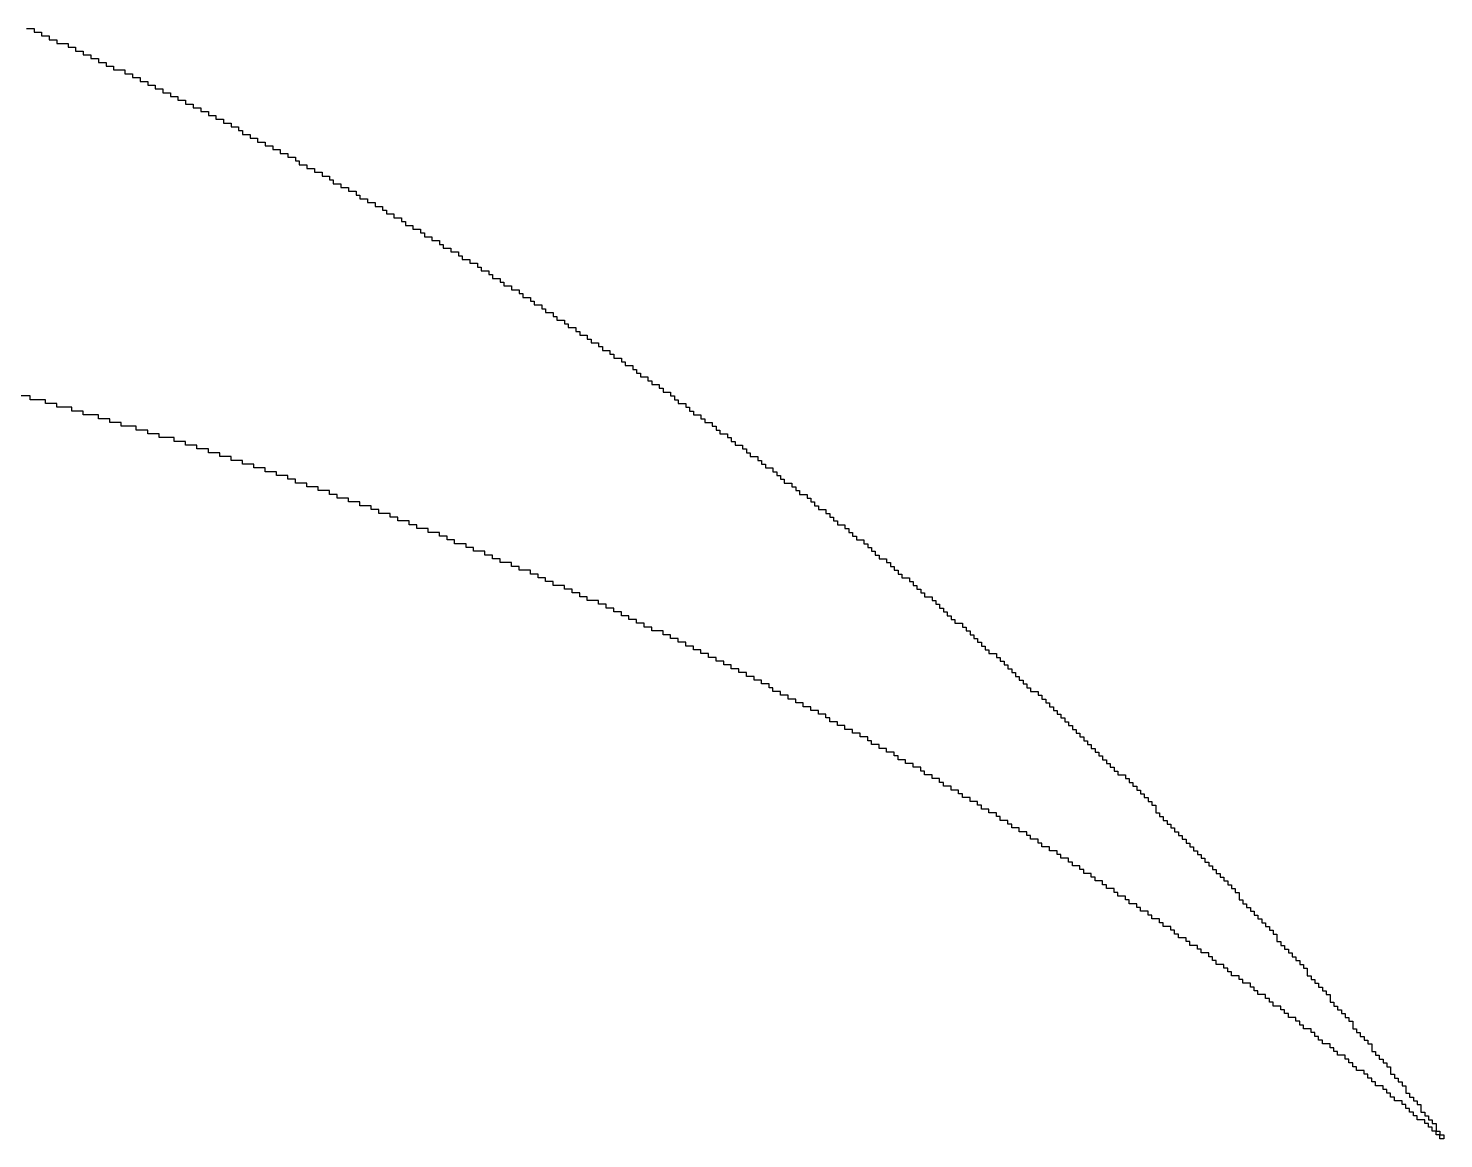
# Model space of a CAD drawing. Header units: inches. Extents: x -3.1 to 90.9, y -0.8 to 60.1.
# Drawn here: x 29.43 to 31.229, y 9.039 to 10.451 of the extents above; entities that cross this region are included whole.
import ezdxf

# ---------------------------------------------------------------- set-up
doc = ezdxf.new("R2010")
doc.units = ezdxf.units.IN
doc.layers.add('Top Overlay', color=2, linetype='Continuous')

msp = doc.modelspace()

# ---------------------------------------------------------------- linework, layer by layer
at = {"layer": 'Top Overlay'}
for p, q in [((29.4272, 10.4506), (29.4369, 10.4506)), ((29.4369, 10.4506), (29.4369, 10.4458)), ((29.4369, 10.4458), (29.4465, 10.4458)), ((29.4465, 10.4458), (29.4465, 10.441)), ((29.4465, 10.441), (29.4561, 10.441)), ((29.4561, 10.441), (29.4561, 10.4362)), ((29.4561, 10.4362), (29.4658, 10.4362)), ((29.4658, 10.4362), (29.4658, 10.4314)), ((29.4658, 10.4314), (29.4802, 10.4314)), ((29.4802, 10.4314), (29.4802, 10.4266)), ((29.4802, 10.4266), (29.4898, 10.4266)), ((29.4898, 10.4266), (29.4898, 10.4217)), ((29.4898, 10.4217), (29.4995, 10.4217)), ((29.4995, 10.4217), (29.4995, 10.4169)), ((29.4995, 10.4169), (29.5091, 10.4169)), ((29.5091, 10.4169), (29.5091, 10.4121)), ((29.5091, 10.4121), (29.5188, 10.4121)), ((29.5188, 10.4121), (29.5188, 10.4073)), ((29.5188, 10.4073), (29.5284, 10.4073)), ((29.5284, 10.4073), (29.5284, 10.4025)), ((29.5284, 10.4025), (29.538, 10.4025)), ((29.538, 10.4025), (29.538, 10.3977)), ((29.538, 10.3977), (29.5525, 10.3977)), ((29.5525, 10.3977), (29.5525, 10.3928)), ((29.5525, 10.3928), (29.5621, 10.3928)), ((29.5621, 10.3928), (29.5621, 10.388)), ((29.5621, 10.388), (29.5717, 10.388)), ((29.5717, 10.388), (29.5717, 10.3832)), ((29.5717, 10.3832), (29.5814, 10.3832)), ((29.5814, 10.3832), (29.5814, 10.3784)), ((29.5814, 10.3784), (29.591, 10.3784)), ((29.591, 10.3784), (29.591, 10.3736)), ((29.591, 10.3736), (29.6007, 10.3736)), ((29.6007, 10.3736), (29.6007, 10.3687)), ((29.6007, 10.3687), (29.6103, 10.3687)), ((29.6103, 10.3687), (29.6103, 10.3639)), ((29.6103, 10.3639), (29.6199, 10.3639)), ((29.6199, 10.3639), (29.6199, 10.3591)), ((29.6199, 10.3591), (29.6296, 10.3591)), ((29.6296, 10.3591), (29.6296, 10.3543)), ((29.6296, 10.3543), (29.6392, 10.3543)), ((29.6392, 10.3543), (29.6392, 10.3495)), ((29.6392, 10.3495), (29.6488, 10.3495)), ((29.6488, 10.3495), (29.6488, 10.3447)), ((29.6488, 10.3447), (29.6585, 10.3447)), ((29.6585, 10.3447), (29.6585, 10.3398)), ((29.6585, 10.3398), (29.6681, 10.3398)), ((29.6681, 10.3398), (29.6681, 10.335)), ((29.6681, 10.335), (29.6777, 10.335)), ((29.6777, 10.335), (29.6777, 10.3302)), ((29.6777, 10.3302), (29.6874, 10.3302)), ((29.6874, 10.3302), (29.6874, 10.3254)), ((29.6874, 10.3254), (29.697, 10.3254)), ((29.697, 10.3254), (29.697, 10.3206)), ((29.697, 10.3206), (29.7018, 10.3206)), ((29.7018, 10.3206), (29.7018, 10.3158)), ((29.7018, 10.3158), (29.7115, 10.3158)), ((29.7115, 10.3158), (29.7115, 10.3109)), ((29.7115, 10.3109), (29.7211, 10.3109)), ((29.7211, 10.3109), (29.7211, 10.3061)), ((29.7211, 10.3061), (29.7307, 10.3061)), ((29.7307, 10.3061), (29.7307, 10.3013)), ((29.7307, 10.3013), (29.7404, 10.3013)), ((29.7404, 10.3013), (29.7404, 10.2965)), ((29.7404, 10.2965), (29.75, 10.2965)), ((29.75, 10.2965), (29.75, 10.2917)), ((29.75, 10.2917), (29.7596, 10.2917)), ((29.7596, 10.2917), (29.7596, 10.2869)), ((29.7596, 10.2869), (29.7693, 10.2869)), ((29.7693, 10.2869), (29.7693, 10.282)), ((29.7693, 10.282), (29.7741, 10.282)), ((29.7741, 10.282), (29.7741, 10.2772)), ((29.7741, 10.2772), (29.7837, 10.2772)), ((29.7837, 10.2772), (29.7837, 10.2724)), ((29.7837, 10.2724), (29.7934, 10.2724)), ((29.7934, 10.2724), (29.7934, 10.2676)), ((29.7934, 10.2676), (29.803, 10.2676)), ((29.803, 10.2676), (29.803, 10.2628)), ((29.803, 10.2628), (29.8126, 10.2628)), ((29.8126, 10.2628), (29.8126, 10.2579)), ((29.8126, 10.2579), (29.8174, 10.2579)), ((29.8174, 10.2579), (29.8174, 10.2531)), ((29.8174, 10.2531), (29.8271, 10.2531)), ((29.8271, 10.2531), (29.8271, 10.2483)), ((29.8271, 10.2483), (29.8367, 10.2483)), ((29.8367, 10.2483), (29.8367, 10.2435)), ((29.8367, 10.2435), (29.8463, 10.2435)), ((29.8463, 10.2435), (29.8463, 10.2387)), ((29.8463, 10.2387), (29.8512, 10.2387)), ((29.8512, 10.2387), (29.8512, 10.2339)), ((29.8512, 10.2339), (29.8608, 10.2339)), ((29.8608, 10.2339), (29.8608, 10.229)), ((29.8608, 10.229), (29.8704, 10.229)), ((29.8704, 10.229), (29.8704, 10.2242)), ((29.8704, 10.2242), (29.8801, 10.2242)), ((29.8801, 10.2242), (29.8801, 10.2194)), ((29.8801, 10.2194), (29.8849, 10.2194)), ((29.8849, 10.2194), (29.8849, 10.2146)), ((29.8849, 10.2146), (29.8945, 10.2146)), ((29.8945, 10.2146), (29.8945, 10.2098)), ((29.8945, 10.2098), (29.9042, 10.2098)), ((29.9042, 10.2098), (29.9042, 10.205)), ((29.9042, 10.205), (29.909, 10.205)), ((29.909, 10.205), (29.909, 10.2001)), ((29.909, 10.2001), (29.9186, 10.2001)), ((29.9186, 10.2001), (29.9186, 10.1953)), ((29.9186, 10.1953), (29.9282, 10.1953)), ((29.9282, 10.1953), (29.9282, 10.1905)), ((29.9282, 10.1905), (29.9331, 10.1905)), ((29.9331, 10.1905), (29.9331, 10.1857)), ((29.9331, 10.1857), (29.9427, 10.1857)), ((29.9427, 10.1857), (29.9427, 10.1809)), ((29.9427, 10.1809), (29.9523, 10.1809)), ((29.9523, 10.1809), (29.9523, 10.176)), ((29.9523, 10.176), (29.9572, 10.176)), ((29.9572, 10.176), (29.9572, 10.1712)), ((29.9572, 10.1712), (29.9668, 10.1712)), ((29.9668, 10.1712), (29.9668, 10.1664)), ((29.9668, 10.1664), (29.9764, 10.1664)), ((29.9764, 10.1664), (29.9764, 10.1616)), ((29.9764, 10.1616), (29.9812, 10.1616)), ((29.9812, 10.1616), (29.9812, 10.1568)), ((29.9812, 10.1568), (29.9909, 10.1568)), ((29.9909, 10.1568), (29.9909, 10.152)), ((29.9909, 10.152), (30.0005, 10.152)), ((30.0005, 10.152), (30.0005, 10.1471)), ((30.0005, 10.1471), (30.0053, 10.1471)), ((30.0053, 10.1471), (30.0053, 10.1423)), ((30.0053, 10.1423), (30.015, 10.1423)), ((30.015, 10.1423), (30.015, 10.1375)), ((30.015, 10.1375), (30.0198, 10.1375)), ((30.0198, 10.1375), (30.0198, 10.1327)), ((30.0198, 10.1327), (30.0294, 10.1327)), ((30.0294, 10.1327), (30.0294, 10.1279)), ((30.0294, 10.1279), (30.0342, 10.1279)), ((30.0342, 10.1279), (30.0342, 10.1231)), ((30.0342, 10.1231), (30.0439, 10.1231)), ((30.0439, 10.1231), (30.0439, 10.1182)), ((30.0439, 10.1182), (30.0535, 10.1182)), ((30.0535, 10.1182), (30.0535, 10.1134)), ((30.0535, 10.1134), (30.0583, 10.1134)), ((30.0583, 10.1134), (30.0583, 10.1086)), ((30.0583, 10.1086), (30.068, 10.1086)), ((30.068, 10.1086), (30.068, 10.1038)), ((30.068, 10.1038), (30.0728, 10.1038)), ((30.0728, 10.1038), (30.0728, 10.099)), ((30.0728, 10.099), (30.0824, 10.099)), ((30.0824, 10.099), (30.0824, 10.0941)), ((30.0824, 10.0941), (30.0872, 10.0941)), ((30.0872, 10.0941), (30.0872, 10.0893)), ((30.0872, 10.0893), (30.0969, 10.0893)), ((30.0969, 10.0893), (30.0969, 10.0845)), ((30.0969, 10.0845), (30.1017, 10.0845)), ((30.1017, 10.0845), (30.1017, 10.0797)), ((30.1017, 10.0797), (30.1113, 10.0797)), ((30.1113, 10.0797), (30.1113, 10.0749)), ((30.1113, 10.0749), (30.1161, 10.0749)), ((30.1161, 10.0749), (30.1161, 10.0701)), ((30.1161, 10.0701), (30.1258, 10.0701)), ((30.1258, 10.0701), (30.1258, 10.0652)), ((30.1258, 10.0652), (30.1306, 10.0652)), ((30.1306, 10.0652), (30.1306, 10.0604)), ((30.1306, 10.0604), (30.1402, 10.0604)), ((30.1402, 10.0604), (30.1402, 10.0556)), ((30.1402, 10.0556), (30.145, 10.0556)), ((30.145, 10.0556), (30.145, 10.0508)), ((30.145, 10.0508), (30.1547, 10.0508)), ((30.1547, 10.0508), (30.1547, 10.046)), ((30.1547, 10.046), (30.1595, 10.046)), ((30.1595, 10.046), (30.1595, 10.0412)), ((30.1595, 10.0412), (30.1691, 10.0412)), ((30.1691, 10.0412), (30.1691, 10.0363)), ((30.1691, 10.0363), (30.1739, 10.0363)), ((30.1739, 10.0363), (30.1739, 10.0315)), ((30.1739, 10.0315), (30.1836, 10.0315)), ((30.1836, 10.0315), (30.1836, 10.0267)), ((30.1836, 10.0267), (30.1884, 10.0267)), ((30.1884, 10.0267), (30.1884, 10.0219)), ((30.1884, 10.0219), (30.198, 10.0219)), ((30.198, 10.0219), (30.198, 10.0171)), ((30.198, 10.0171), (30.2028, 10.0171)), ((30.2028, 10.0171), (30.2028, 10.0123)), ((30.2028, 10.0123), (30.2077, 10.0123)), ((30.2077, 10.0123), (30.2077, 10.0074)), ((30.2077, 10.0074), (30.2173, 10.0074)), ((30.2173, 10.0074), (30.2173, 10.0026)), ((30.2173, 10.0026), (30.2221, 10.0026)), ((30.2221, 10.0026), (30.2221, 9.9978)), ((30.2221, 9.9978), (30.2318, 9.9978)), ((30.2318, 9.9978), (30.2318, 9.993)), ((30.2318, 9.993), (30.2366, 9.993)), ((30.2366, 9.993), (30.2366, 9.9882)), ((30.2366, 9.9882), (30.2462, 9.9882)), ((30.2462, 9.9882), (30.2462, 9.9833)), ((29.432, 9.9833), (29.4128, 9.9833)), ((29.432, 9.9785), (29.432, 9.9833)), ((29.4513, 9.9785), (29.432, 9.9785)), ((29.4513, 9.9737), (29.4513, 9.9785)), ((29.4658, 9.9737), (29.4513, 9.9737)), ((29.4658, 9.9689), (29.4658, 9.9737)), ((29.485, 9.9689), (29.4658, 9.9689)), ((29.485, 9.9641), (29.485, 9.9689)), ((30.2462, 9.9833), (30.251, 9.9833)), ((30.251, 9.9833), (30.251, 9.9785)), ((30.251, 9.9785), (30.2558, 9.9785)), ((30.2558, 9.9785), (30.2558, 9.9737)), ((30.2558, 9.9737), (30.2655, 9.9737)), ((30.2655, 9.9737), (30.2655, 9.9689)), ((30.2655, 9.9689), (30.2703, 9.9689)), ((30.2703, 9.9689), (30.2703, 9.9641)), ((29.4995, 9.9641), (29.485, 9.9641)), ((29.4995, 9.9593), (29.4995, 9.9641)), ((29.5188, 9.9593), (29.4995, 9.9593)), ((29.5188, 9.9544), (29.5188, 9.9593)), ((29.5332, 9.9544), (29.5188, 9.9544)), ((29.5332, 9.9496), (29.5332, 9.9544)), ((30.2703, 9.9641), (30.2751, 9.9641)), ((30.2751, 9.9641), (30.2751, 9.9593)), ((30.2751, 9.9593), (30.2847, 9.9593)), ((30.2847, 9.9593), (30.2847, 9.9544)), ((30.2847, 9.9544), (30.2896, 9.9544)), ((30.2896, 9.9544), (30.2896, 9.9496)), ((29.5477, 9.9496), (29.5332, 9.9496)), ((29.5477, 9.9448), (29.5477, 9.9496)), ((29.5669, 9.9448), (29.5477, 9.9448)), ((29.5669, 9.94), (29.5669, 9.9448)), ((29.5814, 9.94), (29.5669, 9.94)), ((29.5814, 9.9352), (29.5814, 9.94)), ((29.5958, 9.9352), (29.5814, 9.9352)), ((29.5958, 9.9304), (29.5958, 9.9352)), ((30.2896, 9.9496), (30.2992, 9.9496)), ((30.2992, 9.9496), (30.2992, 9.9448)), ((30.2992, 9.9448), (30.304, 9.9448)), ((30.304, 9.9448), (30.304, 9.94)), ((30.304, 9.94), (30.3088, 9.94)), ((30.3088, 9.94), (30.3088, 9.9352)), ((30.3088, 9.9352), (30.3185, 9.9352)), ((30.3185, 9.9352), (30.3185, 9.9304)), ((29.6151, 9.9304), (29.5958, 9.9304)), ((29.6151, 9.9255), (29.6151, 9.9304)), ((29.6296, 9.9255), (29.6151, 9.9255)), ((29.6296, 9.9207), (29.6296, 9.9255)), ((29.644, 9.9207), (29.6296, 9.9207)), ((29.644, 9.9159), (29.644, 9.9207)), ((29.6585, 9.9159), (29.644, 9.9159)), ((29.6585, 9.9111), (29.6585, 9.9159)), ((30.3185, 9.9304), (30.3233, 9.9304)), ((30.3233, 9.9304), (30.3233, 9.9255)), ((30.3233, 9.9255), (30.3281, 9.9255)), ((30.3281, 9.9255), (30.3281, 9.9207)), ((30.3281, 9.9207), (30.3377, 9.9207)), ((30.3377, 9.9207), (30.3377, 9.9159)), ((30.3377, 9.9159), (30.3426, 9.9159)), ((30.3426, 9.9159), (30.3426, 9.9111)), ((29.6729, 9.9111), (29.6585, 9.9111)), ((29.6729, 9.9063), (29.6729, 9.9111)), ((29.6874, 9.9063), (29.6729, 9.9063)), ((29.6874, 9.9014), (29.6874, 9.9063)), ((29.7018, 9.9014), (29.6874, 9.9014)), ((29.7018, 9.8966), (29.7018, 9.9014)), ((29.7163, 9.8966), (29.7018, 9.8966)), ((29.7163, 9.8918), (29.7163, 9.8966)), ((30.3426, 9.9111), (30.3474, 9.9111)), ((30.3474, 9.9111), (30.3474, 9.9063)), ((30.3474, 9.9063), (30.357, 9.9063)), ((30.357, 9.9063), (30.357, 9.9014)), ((30.357, 9.9014), (30.3618, 9.9014)), ((30.3618, 9.9014), (30.3618, 9.8966)), ((30.3618, 9.8966), (30.3666, 9.8966)), ((30.3666, 9.8966), (30.3666, 9.8918)), ((29.7307, 9.8918), (29.7163, 9.8918)), ((29.7307, 9.887), (29.7307, 9.8918)), ((29.7452, 9.887), (29.7307, 9.887)), ((29.7452, 9.8822), (29.7452, 9.887)), ((29.7596, 9.8822), (29.7452, 9.8822)), ((29.7596, 9.8774), (29.7596, 9.8822)), ((30.3666, 9.8918), (30.3763, 9.8918)), ((30.3763, 9.8918), (30.3763, 9.887)), ((30.3763, 9.887), (30.3811, 9.887)), ((30.3811, 9.887), (30.3811, 9.8822)), ((30.3811, 9.8822), (30.3859, 9.8822)), ((30.3859, 9.8822), (30.3859, 9.8774)), ((29.7693, 9.8774), (29.7596, 9.8774)), ((29.7693, 9.8725), (29.7693, 9.8774)), ((29.7837, 9.8725), (29.7693, 9.8725)), ((29.7837, 9.8677), (29.7837, 9.8725)), ((29.7982, 9.8677), (29.7837, 9.8677)), ((29.7982, 9.8629), (29.7982, 9.8677)), ((29.8126, 9.8629), (29.7982, 9.8629)), ((29.8126, 9.8581), (29.8126, 9.8629)), ((30.3859, 9.8774), (30.3907, 9.8774)), ((30.3907, 9.8774), (30.3907, 9.8725)), ((30.3907, 9.8725), (30.4004, 9.8725)), ((30.4004, 9.8725), (30.4004, 9.8677)), ((30.4004, 9.8677), (30.4052, 9.8677)), ((30.4052, 9.8677), (30.4052, 9.8629)), ((30.4052, 9.8629), (30.41, 9.8629)), ((30.41, 9.8629), (30.41, 9.8581)), ((29.8223, 9.8581), (29.8126, 9.8581)), ((29.8223, 9.8533), (29.8223, 9.8581)), ((29.8367, 9.8533), (29.8223, 9.8533)), ((29.8367, 9.8485), (29.8367, 9.8533)), ((29.8512, 9.8485), (29.8367, 9.8485)), ((29.8512, 9.8436), (29.8512, 9.8485)), ((29.8656, 9.8436), (29.8512, 9.8436)), ((29.8656, 9.8388), (29.8656, 9.8436)), ((30.41, 9.8581), (30.4196, 9.8581)), ((30.4196, 9.8581), (30.4196, 9.8533)), ((30.4196, 9.8533), (30.4245, 9.8533)), ((30.4245, 9.8533), (30.4245, 9.8485)), ((30.4245, 9.8485), (30.4293, 9.8485)), ((30.4293, 9.8485), (30.4293, 9.8436)), ((30.4293, 9.8436), (30.4341, 9.8436)), ((30.4341, 9.8436), (30.4341, 9.8388)), ((29.8753, 9.8388), (29.8656, 9.8388)), ((29.8753, 9.834), (29.8753, 9.8388)), ((29.8897, 9.834), (29.8753, 9.834)), ((29.8897, 9.8292), (29.8897, 9.834)), ((29.8993, 9.8292), (29.8897, 9.8292)), ((29.8993, 9.8244), (29.8993, 9.8292)), ((30.4341, 9.8388), (30.4437, 9.8388)), ((30.4437, 9.8388), (30.4437, 9.834)), ((30.4437, 9.834), (30.4485, 9.834)), ((30.4485, 9.834), (30.4485, 9.8292)), ((30.4485, 9.8292), (30.4534, 9.8292)), ((30.4534, 9.8292), (30.4534, 9.8244)), ((29.9138, 9.8244), (29.8993, 9.8244)), ((29.9138, 9.8195), (29.9138, 9.8244)), ((29.9234, 9.8195), (29.9138, 9.8195)), ((29.9234, 9.8147), (29.9234, 9.8195)), ((29.9379, 9.8147), (29.9234, 9.8147)), ((29.9379, 9.8099), (29.9379, 9.8147)), ((29.9523, 9.8099), (29.9379, 9.8099)), ((29.9523, 9.8051), (29.9523, 9.8099)), ((30.4534, 9.8244), (30.4582, 9.8244)), ((30.4582, 9.8244), (30.4582, 9.8195)), ((30.4582, 9.8195), (30.4678, 9.8195)), ((30.4678, 9.8195), (30.4678, 9.8147)), ((30.4678, 9.8147), (30.4726, 9.8147)), ((30.4726, 9.8147), (30.4726, 9.8099)), ((30.4726, 9.8099), (30.4774, 9.8099)), ((30.4774, 9.8099), (30.4774, 9.8051)), ((29.962, 9.8051), (29.9523, 9.8051)), ((29.962, 9.8003), (29.962, 9.8051)), ((29.9716, 9.8003), (29.962, 9.8003)), ((29.9716, 9.7955), (29.9716, 9.8003)), ((29.9861, 9.7955), (29.9716, 9.7955)), ((29.9861, 9.7906), (29.9861, 9.7955)), ((29.9957, 9.7906), (29.9861, 9.7906)), ((29.9957, 9.7858), (29.9957, 9.7906)), ((30.4774, 9.8051), (30.4823, 9.8051)), ((30.4823, 9.8051), (30.4823, 9.8003)), ((30.4823, 9.8003), (30.4919, 9.8003)), ((30.4919, 9.8003), (30.4919, 9.7955)), ((30.4919, 9.7955), (30.4967, 9.7955)), ((30.4967, 9.7955), (30.4967, 9.7906)), ((30.4967, 9.7906), (30.5015, 9.7906)), ((30.5015, 9.7906), (30.5015, 9.7858)), ((30.0101, 9.7858), (29.9957, 9.7858)), ((30.0101, 9.781), (30.0101, 9.7858)), ((30.0198, 9.781), (30.0101, 9.781)), ((30.0198, 9.7762), (30.0198, 9.781)), ((30.0294, 9.7762), (30.0198, 9.7762)), ((30.0294, 9.7714), (30.0294, 9.7762)), ((30.0439, 9.7714), (30.0294, 9.7714)), ((30.0439, 9.7666), (30.0439, 9.7714)), ((30.5015, 9.7858), (30.5064, 9.7858)), ((30.5064, 9.7858), (30.5064, 9.781)), ((30.5064, 9.781), (30.5112, 9.781)), ((30.5112, 9.781), (30.5112, 9.7762)), ((30.5112, 9.7762), (30.5208, 9.7762)), ((30.5208, 9.7762), (30.5208, 9.7714)), ((30.5208, 9.7714), (30.5256, 9.7714)), ((30.5256, 9.7714), (30.5256, 9.7666)), ((30.0535, 9.7666), (30.0439, 9.7666)), ((30.0535, 9.7617), (30.0535, 9.7666)), ((30.068, 9.7617), (30.0535, 9.7617)), ((30.068, 9.7569), (30.068, 9.7617)), ((30.0776, 9.7569), (30.068, 9.7569)), ((30.0776, 9.7521), (30.0776, 9.7569)), ((30.5256, 9.7666), (30.5304, 9.7666)), ((30.5304, 9.7666), (30.5304, 9.7617)), ((30.5304, 9.7617), (30.5353, 9.7617)), ((30.5353, 9.7617), (30.5353, 9.7569)), ((30.5353, 9.7569), (30.5401, 9.7569)), ((30.5401, 9.7569), (30.5401, 9.7521)), ((30.0872, 9.7521), (30.0776, 9.7521)), ((30.0872, 9.7473), (30.0872, 9.7521)), ((30.0969, 9.7473), (30.0872, 9.7473)), ((30.0969, 9.7425), (30.0969, 9.7473)), ((30.1113, 9.7425), (30.0969, 9.7425)), ((30.1113, 9.7376), (30.1113, 9.7425)), ((30.1209, 9.7376), (30.1113, 9.7376)), ((30.1209, 9.7328), (30.1209, 9.7376)), ((30.5401, 9.7521), (30.5497, 9.7521)), ((30.5497, 9.7521), (30.5497, 9.7473)), ((30.5497, 9.7473), (30.5545, 9.7473)), ((30.5545, 9.7473), (30.5545, 9.7425)), ((30.5545, 9.7425), (30.5593, 9.7425)), ((30.5593, 9.7425), (30.5593, 9.7376)), ((30.5593, 9.7376), (30.5642, 9.7376)), ((30.5642, 9.7376), (30.5642, 9.7328)), ((30.1306, 9.7328), (30.1209, 9.7328)), ((30.1306, 9.728), (30.1306, 9.7328)), ((30.1402, 9.728), (30.1306, 9.728)), ((30.1402, 9.7232), (30.1402, 9.728)), ((30.1547, 9.7232), (30.1402, 9.7232)), ((30.1547, 9.7184), (30.1547, 9.7232)), ((30.1643, 9.7184), (30.1547, 9.7184)), ((30.1643, 9.7136), (30.1643, 9.7184)), ((30.5642, 9.7328), (30.569, 9.7328)), ((30.569, 9.7328), (30.569, 9.728)), ((30.569, 9.728), (30.5786, 9.728)), ((30.5786, 9.728), (30.5786, 9.7232)), ((30.5786, 9.7232), (30.5834, 9.7232)), ((30.5834, 9.7232), (30.5834, 9.7184)), ((30.5834, 9.7184), (30.5882, 9.7184)), ((30.5882, 9.7184), (30.5882, 9.7136)), ((30.1739, 9.7136), (30.1643, 9.7136)), ((30.1739, 9.7087), (30.1739, 9.7136)), ((30.1836, 9.7087), (30.1739, 9.7087)), ((30.1836, 9.7039), (30.1836, 9.7087)), ((30.1932, 9.7039), (30.1836, 9.7039)), ((30.1932, 9.6991), (30.1932, 9.7039)), ((30.2028, 9.6991), (30.1932, 9.6991)), ((30.2028, 9.6943), (30.2028, 9.6991)), ((30.5882, 9.7136), (30.5931, 9.7136)), ((30.5931, 9.7136), (30.5931, 9.7087)), ((30.5931, 9.7087), (30.5979, 9.7087)), ((30.5979, 9.7087), (30.5979, 9.7039)), ((30.5979, 9.7039), (30.6027, 9.7039)), ((30.6027, 9.7039), (30.6027, 9.6991)), ((30.6027, 9.6991), (30.6075, 9.6991)), ((30.6075, 9.6991), (30.6075, 9.6943)), ((30.2125, 9.6943), (30.2028, 9.6943)), ((30.2125, 9.6895), (30.2125, 9.6943)), ((30.2221, 9.6895), (30.2125, 9.6895)), ((30.2221, 9.6847), (30.2221, 9.6895)), ((30.2366, 9.6847), (30.2221, 9.6847)), ((30.2366, 9.6798), (30.2366, 9.6847)), ((30.6075, 9.6943), (30.6172, 9.6943)), ((30.6172, 9.6943), (30.6172, 9.6895)), ((30.6172, 9.6895), (30.622, 9.6895)), ((30.622, 9.6895), (30.622, 9.6847)), ((30.622, 9.6847), (30.6268, 9.6847)), ((30.6268, 9.6847), (30.6268, 9.6798)), ((30.2462, 9.6798), (30.2366, 9.6798)), ((30.2462, 9.675), (30.2462, 9.6798)), ((30.2558, 9.675), (30.2462, 9.675)), ((30.2558, 9.6702), (30.2558, 9.675)), ((30.2655, 9.6702), (30.2558, 9.6702)), ((30.2655, 9.6654), (30.2655, 9.6702)), ((30.2751, 9.6654), (30.2655, 9.6654)), ((30.2751, 9.6606), (30.2751, 9.6654)), ((30.6268, 9.6798), (30.6316, 9.6798)), ((30.6316, 9.6798), (30.6316, 9.675)), ((30.6316, 9.675), (30.6364, 9.675)), ((30.6364, 9.675), (30.6364, 9.6702)), ((30.6364, 9.6702), (30.6412, 9.6702)), ((30.6412, 9.6702), (30.6412, 9.6654)), ((30.6412, 9.6654), (30.6461, 9.6654)), ((30.6461, 9.6654), (30.6461, 9.6606)), ((30.2847, 9.6606), (30.2751, 9.6606)), ((30.2847, 9.6558), (30.2847, 9.6606)), ((30.2944, 9.6558), (30.2847, 9.6558)), ((30.2944, 9.6509), (30.2944, 9.6558)), ((30.304, 9.6509), (30.2944, 9.6509)), ((30.304, 9.6461), (30.304, 9.6509)), ((30.3137, 9.6461), (30.304, 9.6461)), ((30.3137, 9.6413), (30.3137, 9.6461)), ((30.6461, 9.6606), (30.6509, 9.6606)), ((30.6509, 9.6606), (30.6509, 9.6558)), ((30.6509, 9.6558), (30.6605, 9.6558)), ((30.6605, 9.6558), (30.6605, 9.6509)), ((30.6605, 9.6509), (30.6653, 9.6509)), ((30.6653, 9.6509), (30.6653, 9.6461)), ((30.6653, 9.6461), (30.6701, 9.6461)), ((30.6701, 9.6461), (30.6701, 9.6413)), ((30.3233, 9.6413), (30.3137, 9.6413)), ((30.3233, 9.6365), (30.3233, 9.6413)), ((30.3329, 9.6365), (30.3233, 9.6365)), ((30.3329, 9.6317), (30.3329, 9.6365)), ((30.3426, 9.6317), (30.3329, 9.6317)), ((30.3426, 9.6268), (30.3426, 9.6317)), ((30.3522, 9.6268), (30.3426, 9.6268)), ((30.3522, 9.622), (30.3522, 9.6268)), ((30.6701, 9.6413), (30.675, 9.6413)), ((30.675, 9.6413), (30.675, 9.6365)), ((30.675, 9.6365), (30.6798, 9.6365)), ((30.6798, 9.6365), (30.6798, 9.6317)), ((30.6798, 9.6317), (30.6846, 9.6317)), ((30.6846, 9.6317), (30.6846, 9.6268)), ((30.6846, 9.6268), (30.6894, 9.6268)), ((30.6894, 9.6268), (30.6894, 9.622)), ((30.3618, 9.622), (30.3522, 9.622)), ((30.3618, 9.6172), (30.3618, 9.622)), ((30.3715, 9.6172), (30.3618, 9.6172)), ((30.3715, 9.6124), (30.3715, 9.6172)), ((30.3763, 9.6124), (30.3715, 9.6124)), ((30.3763, 9.6076), (30.3763, 9.6124)), ((30.6894, 9.622), (30.6942, 9.622)), ((30.6942, 9.622), (30.6942, 9.6172)), ((30.6942, 9.6172), (30.6991, 9.6172)), ((30.6991, 9.6172), (30.6991, 9.6124)), ((30.6991, 9.6124), (30.7039, 9.6124)), ((30.7039, 9.6124), (30.7039, 9.6076)), ((30.3859, 9.6076), (30.3763, 9.6076)), ((30.3859, 9.6028), (30.3859, 9.6076)), ((30.3955, 9.6028), (30.3859, 9.6028)), ((30.3955, 9.5979), (30.3955, 9.6028)), ((30.4052, 9.5979), (30.3955, 9.5979)), ((30.4052, 9.5931), (30.4052, 9.5979)), ((30.4148, 9.5931), (30.4052, 9.5931)), ((30.4148, 9.5883), (30.4148, 9.5931)), ((30.7039, 9.6076), (30.7135, 9.6076)), ((30.7135, 9.6076), (30.7135, 9.6028)), ((30.7135, 9.6028), (30.7183, 9.6028)), ((30.7183, 9.6028), (30.7183, 9.5979)), ((30.7183, 9.5979), (30.7231, 9.5979)), ((30.7231, 9.5979), (30.7231, 9.5931)), ((30.7231, 9.5931), (30.728, 9.5931)), ((30.728, 9.5931), (30.728, 9.5883)), ((30.4245, 9.5883), (30.4148, 9.5883)), ((30.4245, 9.5835), (30.4245, 9.5883)), ((30.4341, 9.5835), (30.4245, 9.5835)), ((30.4341, 9.5787), (30.4341, 9.5835)), ((30.4437, 9.5787), (30.4341, 9.5787)), ((30.4437, 9.5739), (30.4437, 9.5787)), ((30.4485, 9.5739), (30.4437, 9.5739)), ((30.4485, 9.569), (30.4485, 9.5739)), ((30.728, 9.5883), (30.7328, 9.5883)), ((30.7328, 9.5883), (30.7328, 9.5835)), ((30.7328, 9.5835), (30.7376, 9.5835)), ((30.7376, 9.5835), (30.7376, 9.5787)), ((30.7376, 9.5787), (30.7424, 9.5787)), ((30.7424, 9.5787), (30.7424, 9.5739)), ((30.7424, 9.5739), (30.7472, 9.5739)), ((30.7472, 9.5739), (30.7472, 9.569)), ((30.4582, 9.569), (30.4485, 9.569)), ((30.4582, 9.5642), (30.4582, 9.569)), ((30.4678, 9.5642), (30.4582, 9.5642)), ((30.4678, 9.5594), (30.4678, 9.5642)), ((30.4774, 9.5594), (30.4678, 9.5594)), ((30.4774, 9.5546), (30.4774, 9.5594)), ((30.7472, 9.569), (30.752, 9.569)), ((30.752, 9.569), (30.752, 9.5642)), ((30.752, 9.5642), (30.7569, 9.5642)), ((30.7569, 9.5642), (30.7569, 9.5594)), ((30.7569, 9.5594), (30.7617, 9.5594)), ((30.7617, 9.5594), (30.7617, 9.5546)), ((30.4871, 9.5546), (30.4774, 9.5546)), ((30.4871, 9.5498), (30.4871, 9.5546)), ((30.4967, 9.5498), (30.4871, 9.5498)), ((30.4967, 9.5449), (30.4967, 9.5498)), ((30.5015, 9.5449), (30.4967, 9.5449)), ((30.5015, 9.5401), (30.5015, 9.5449)), ((30.5112, 9.5401), (30.5015, 9.5401)), ((30.5112, 9.5353), (30.5112, 9.5401)), ((30.7617, 9.5546), (30.7665, 9.5546)), ((30.7665, 9.5546), (30.7665, 9.5498)), ((30.7665, 9.5498), (30.7713, 9.5498)), ((30.7713, 9.5498), (30.7713, 9.5449)), ((30.7713, 9.5449), (30.7761, 9.5449)), ((30.7761, 9.5449), (30.7761, 9.5401)), ((30.7761, 9.5401), (30.781, 9.5401)), ((30.781, 9.5401), (30.781, 9.5353)), ((30.5208, 9.5353), (30.5112, 9.5353)), ((30.5208, 9.5305), (30.5208, 9.5353)), ((30.5304, 9.5305), (30.5208, 9.5305)), ((30.5304, 9.5257), (30.5304, 9.5305)), ((30.5353, 9.5257), (30.5304, 9.5257)), ((30.5353, 9.5209), (30.5353, 9.5257)), ((30.5449, 9.5209), (30.5353, 9.5209)), ((30.5449, 9.516), (30.5449, 9.5209)), ((30.781, 9.5353), (30.7858, 9.5353)), ((30.7858, 9.5353), (30.7858, 9.5305)), ((30.7858, 9.5305), (30.7906, 9.5305)), ((30.7906, 9.5305), (30.7906, 9.5257)), ((30.7906, 9.5257), (30.7954, 9.5257)), ((30.7954, 9.5257), (30.7954, 9.5209)), ((30.7954, 9.5209), (30.8002, 9.5209)), ((30.8002, 9.5209), (30.8002, 9.516)), ((30.5545, 9.516), (30.5449, 9.516)), ((30.5545, 9.5112), (30.5545, 9.516)), ((30.5642, 9.5112), (30.5545, 9.5112)), ((30.5642, 9.5064), (30.5642, 9.5112)), ((30.569, 9.5064), (30.5642, 9.5064)), ((30.569, 9.5016), (30.569, 9.5064)), ((30.5786, 9.5016), (30.569, 9.5016)), ((30.5786, 9.4968), (30.5786, 9.5016)), ((30.8002, 9.516), (30.805, 9.516)), ((30.805, 9.516), (30.805, 9.5112)), ((30.805, 9.5112), (30.8099, 9.5112)), ((30.8099, 9.5112), (30.8099, 9.5064)), ((30.8099, 9.5064), (30.8147, 9.5064)), ((30.8147, 9.5064), (30.8147, 9.5016)), ((30.8147, 9.5016), (30.8243, 9.5016)), ((30.8243, 9.5016), (30.8243, 9.4968)), ((30.5882, 9.4968), (30.5786, 9.4968)), ((30.5882, 9.492), (30.5882, 9.4968)), ((30.5931, 9.492), (30.5882, 9.492)), ((30.5931, 9.4871), (30.5931, 9.492)), ((30.6027, 9.4871), (30.5931, 9.4871)), ((30.6027, 9.4823), (30.6027, 9.4871)), ((30.8243, 9.4968), (30.8291, 9.4968)), ((30.8291, 9.4968), (30.8291, 9.492)), ((30.8291, 9.492), (30.8339, 9.492)), ((30.8339, 9.492), (30.8339, 9.4871)), ((30.8339, 9.4871), (30.8388, 9.4871)), ((30.8388, 9.4871), (30.8388, 9.4823)), ((30.6123, 9.4823), (30.6027, 9.4823)), ((30.6123, 9.4775), (30.6123, 9.4823)), ((30.6172, 9.4775), (30.6123, 9.4775)), ((30.6172, 9.4727), (30.6172, 9.4775)), ((30.6268, 9.4727), (30.6172, 9.4727)), ((30.6268, 9.4679), (30.6268, 9.4727)), ((30.6364, 9.4679), (30.6268, 9.4679)), ((30.6364, 9.463), (30.6364, 9.4679)), ((30.8388, 9.4823), (30.8436, 9.4823)), ((30.8436, 9.4823), (30.8436, 9.4775)), ((30.8436, 9.4775), (30.8484, 9.4775)), ((30.8484, 9.4775), (30.8484, 9.4727)), ((30.8484, 9.4727), (30.8532, 9.4727)), ((30.8532, 9.4727), (30.8532, 9.4679)), ((30.8532, 9.4679), (30.858, 9.4679)), ((30.858, 9.4679), (30.858, 9.463)), ((30.6412, 9.463), (30.6364, 9.463)), ((30.6412, 9.4582), (30.6412, 9.463)), ((30.6509, 9.4582), (30.6412, 9.4582)), ((30.6509, 9.4534), (30.6509, 9.4582)), ((30.6605, 9.4534), (30.6509, 9.4534)), ((30.6605, 9.4486), (30.6605, 9.4534)), ((30.6653, 9.4486), (30.6605, 9.4486)), ((30.6653, 9.4438), (30.6653, 9.4486)), ((30.858, 9.463), (30.8629, 9.463)), ((30.8629, 9.463), (30.8629, 9.4534)), ((30.8629, 9.4534), (30.8677, 9.4534)), ((30.8677, 9.4534), (30.8677, 9.4486)), ((30.8677, 9.4486), (30.8725, 9.4486)), ((30.8725, 9.4486), (30.8725, 9.4438)), ((30.675, 9.4438), (30.6653, 9.4438)), ((30.675, 9.439), (30.675, 9.4438)), ((30.6798, 9.439), (30.675, 9.439)), ((30.6798, 9.4341), (30.6798, 9.439)), ((30.6894, 9.4341), (30.6798, 9.4341)), ((30.6894, 9.4293), (30.6894, 9.4341)), ((30.6991, 9.4293), (30.6894, 9.4293)), ((30.6991, 9.4245), (30.6991, 9.4293)), ((30.8725, 9.4438), (30.8773, 9.4438)), ((30.8773, 9.4438), (30.8773, 9.439)), ((30.8773, 9.439), (30.8821, 9.439)), ((30.8821, 9.439), (30.8821, 9.4341)), ((30.8821, 9.4341), (30.8869, 9.4341)), ((30.8869, 9.4341), (30.8869, 9.4293)), ((30.8869, 9.4293), (30.8918, 9.4293)), ((30.8918, 9.4293), (30.8918, 9.4245)), ((30.7039, 9.4245), (30.6991, 9.4245)), ((30.7039, 9.4197), (30.7039, 9.4245)), ((30.7135, 9.4197), (30.7039, 9.4197)), ((30.7135, 9.4149), (30.7135, 9.4197)), ((30.7183, 9.4149), (30.7135, 9.4149)), ((30.7183, 9.4101), (30.7183, 9.4149)), ((30.8918, 9.4245), (30.8966, 9.4245)), ((30.8966, 9.4245), (30.8966, 9.4197)), ((30.8966, 9.4197), (30.9014, 9.4197)), ((30.9014, 9.4197), (30.9014, 9.4149)), ((30.9014, 9.4149), (30.9062, 9.4149)), ((30.9062, 9.4149), (30.9062, 9.4101)), ((30.728, 9.4101), (30.7183, 9.4101)), ((30.728, 9.4052), (30.728, 9.4101)), ((30.7376, 9.4052), (30.728, 9.4052)), ((30.7376, 9.4004), (30.7376, 9.4052)), ((30.7424, 9.4004), (30.7376, 9.4004)), ((30.7424, 9.3956), (30.7424, 9.4004)), ((30.752, 9.3956), (30.7424, 9.3956)), ((30.752, 9.3908), (30.752, 9.3956)), ((30.9062, 9.4101), (30.911, 9.4101)), ((30.911, 9.4101), (30.911, 9.4052)), ((30.911, 9.4052), (30.9158, 9.4052)), ((30.9158, 9.4052), (30.9158, 9.4004)), ((30.9158, 9.4004), (30.9207, 9.4004)), ((30.9207, 9.4004), (30.9207, 9.3956)), ((30.9207, 9.3956), (30.9255, 9.3956)), ((30.9255, 9.3956), (30.9255, 9.3908)), ((30.7569, 9.3908), (30.752, 9.3908)), ((30.7569, 9.386), (30.7569, 9.3908)), ((30.7665, 9.386), (30.7569, 9.386)), ((30.7665, 9.3811), (30.7665, 9.386)), ((30.7713, 9.3811), (30.7665, 9.3811)), ((30.7713, 9.3763), (30.7713, 9.3811)), ((30.781, 9.3763), (30.7713, 9.3763)), ((30.781, 9.3715), (30.781, 9.3763)), ((30.9255, 9.3908), (30.9303, 9.3908)), ((30.9303, 9.3908), (30.9303, 9.386)), ((30.9303, 9.386), (30.9351, 9.386)), ((30.9351, 9.386), (30.9351, 9.3811)), ((30.9351, 9.3811), (30.9399, 9.3811)), ((30.9399, 9.3811), (30.9399, 9.3763)), ((30.9399, 9.3763), (30.9447, 9.3763)), ((30.9447, 9.3763), (30.9447, 9.3715)), ((30.7858, 9.3715), (30.781, 9.3715)), ((30.7858, 9.3667), (30.7858, 9.3715)), ((30.7954, 9.3667), (30.7858, 9.3667)), ((30.7954, 9.3619), (30.7954, 9.3667)), ((30.8002, 9.3619), (30.7954, 9.3619)), ((30.8002, 9.3571), (30.8002, 9.3619)), ((30.8099, 9.3571), (30.8002, 9.3571)), ((30.8099, 9.3522), (30.8099, 9.3571)), ((30.9447, 9.3715), (30.9496, 9.3715)), ((30.9496, 9.3715), (30.9496, 9.3667)), ((30.9496, 9.3667), (30.9544, 9.3667)), ((30.9544, 9.3667), (30.9544, 9.3619)), ((30.9544, 9.3619), (30.9592, 9.3619)), ((30.9592, 9.3619), (30.9592, 9.3571)), ((30.9592, 9.3571), (30.964, 9.3571)), ((30.964, 9.3571), (30.964, 9.3522)), ((30.8147, 9.3522), (30.8099, 9.3522)), ((30.8147, 9.3474), (30.8147, 9.3522)), ((30.8243, 9.3474), (30.8147, 9.3474)), ((30.8243, 9.3426), (30.8243, 9.3474)), ((30.8291, 9.3426), (30.8243, 9.3426)), ((30.8291, 9.3378), (30.8291, 9.3426)), ((30.964, 9.3522), (30.9688, 9.3522)), ((30.9688, 9.3522), (30.9688, 9.3426)), ((30.9688, 9.3426), (30.9737, 9.3426)), ((30.9737, 9.3426), (30.9737, 9.3378)), ((30.8388, 9.3378), (30.8291, 9.3378)), ((30.8388, 9.333), (30.8388, 9.3378)), ((30.8436, 9.333), (30.8388, 9.333)), ((30.8436, 9.3282), (30.8436, 9.333)), ((30.8532, 9.3282), (30.8436, 9.3282)), ((30.8532, 9.3233), (30.8532, 9.3282)), ((30.858, 9.3233), (30.8532, 9.3233)), ((30.858, 9.3185), (30.858, 9.3233)), ((30.9737, 9.3378), (30.9785, 9.3378)), ((30.9785, 9.3378), (30.9785, 9.333)), ((30.9785, 9.333), (30.9833, 9.333)), ((30.9833, 9.333), (30.9833, 9.3282)), ((30.9833, 9.3282), (30.9881, 9.3282)), ((30.9881, 9.3282), (30.9881, 9.3233)), ((30.9881, 9.3233), (30.9929, 9.3233)), ((30.9929, 9.3233), (30.9929, 9.3185)), ((30.8677, 9.3185), (30.858, 9.3185)), ((30.8677, 9.3137), (30.8677, 9.3185)), ((30.8725, 9.3137), (30.8677, 9.3137)), ((30.8725, 9.3089), (30.8725, 9.3137)), ((30.8821, 9.3089), (30.8725, 9.3089)), ((30.8821, 9.3041), (30.8821, 9.3089)), ((30.8869, 9.3041), (30.8821, 9.3041)), ((30.8869, 9.2992), (30.8869, 9.3041)), ((30.9929, 9.3185), (30.9977, 9.3185)), ((30.9977, 9.3185), (30.9977, 9.3137)), ((30.9977, 9.3137), (31.0026, 9.3137)), ((31.0026, 9.3137), (31.0026, 9.3089)), ((31.0026, 9.3089), (31.0074, 9.3089)), ((31.0074, 9.3089), (31.0074, 9.3041)), ((31.0074, 9.3041), (31.0122, 9.3041)), ((31.0122, 9.3041), (31.0122, 9.2992)), ((30.8918, 9.2992), (30.8869, 9.2992)), ((30.8918, 9.2944), (30.8918, 9.2992)), ((30.9014, 9.2944), (30.8918, 9.2944)), ((30.9014, 9.2896), (30.9014, 9.2944)), ((30.9062, 9.2896), (30.9014, 9.2896)), ((30.9062, 9.2848), (30.9062, 9.2896)), ((30.9158, 9.2848), (30.9062, 9.2848)), ((30.9158, 9.28), (30.9158, 9.2848)), ((31.0122, 9.2992), (31.017, 9.2992)), ((31.017, 9.2992), (31.017, 9.2896)), ((31.017, 9.2896), (31.0218, 9.2896)), ((31.0218, 9.2896), (31.0218, 9.2848)), ((31.0218, 9.2848), (31.0266, 9.2848)), ((31.0266, 9.2848), (31.0266, 9.28)), ((30.9207, 9.28), (30.9158, 9.28)), ((30.9207, 9.2752), (30.9207, 9.28)), ((30.9303, 9.2752), (30.9207, 9.2752)), ((30.9303, 9.2703), (30.9303, 9.2752)), ((30.9351, 9.2703), (30.9303, 9.2703)), ((30.9351, 9.2655), (30.9351, 9.2703)), ((31.0266, 9.28), (31.0315, 9.28)), ((31.0315, 9.28), (31.0315, 9.2752)), ((31.0315, 9.2752), (31.0363, 9.2752)), ((31.0363, 9.2752), (31.0363, 9.2703)), ((31.0363, 9.2703), (31.0411, 9.2703)), ((31.0411, 9.2703), (31.0411, 9.2655)), ((30.9399, 9.2655), (30.9351, 9.2655)), ((30.9399, 9.2607), (30.9399, 9.2655)), ((30.9496, 9.2607), (30.9399, 9.2607)), ((30.9496, 9.2559), (30.9496, 9.2607)), ((30.9544, 9.2559), (30.9496, 9.2559)), ((30.9544, 9.2511), (30.9544, 9.2559)), ((30.9592, 9.2511), (30.9544, 9.2511)), ((30.9592, 9.2463), (30.9592, 9.2511)), ((31.0411, 9.2655), (31.0459, 9.2655)), ((31.0459, 9.2655), (31.0459, 9.2607)), ((31.0459, 9.2607), (31.0507, 9.2607)), ((31.0507, 9.2607), (31.0507, 9.2559)), ((31.0507, 9.2559), (31.0556, 9.2559)), ((31.0556, 9.2559), (31.0556, 9.2463)), ((30.9688, 9.2463), (30.9592, 9.2463)), ((30.9688, 9.2414), (30.9688, 9.2463)), ((30.9737, 9.2414), (30.9688, 9.2414)), ((30.9737, 9.2366), (30.9737, 9.2414)), ((30.9833, 9.2366), (30.9737, 9.2366)), ((30.9833, 9.2318), (30.9833, 9.2366)), ((30.9881, 9.2318), (30.9833, 9.2318)), ((30.9881, 9.227), (30.9881, 9.2318)), ((31.0556, 9.2463), (31.0604, 9.2463)), ((31.0604, 9.2463), (31.0604, 9.2414)), ((31.0604, 9.2414), (31.0652, 9.2414)), ((31.0652, 9.2414), (31.0652, 9.2366)), ((31.0652, 9.2366), (31.07, 9.2366)), ((31.07, 9.2366), (31.07, 9.2318)), ((31.07, 9.2318), (31.0748, 9.2318)), ((31.0748, 9.2318), (31.0748, 9.227)), ((30.9929, 9.227), (30.9881, 9.227)), ((30.9929, 9.2222), (30.9929, 9.227)), ((31.0026, 9.2222), (30.9929, 9.2222)), ((31.0026, 9.2174), (31.0026, 9.2222)), ((31.0074, 9.2174), (31.0026, 9.2174)), ((31.0074, 9.2125), (31.0074, 9.2174)), ((31.0748, 9.227), (31.0796, 9.227)), ((31.0796, 9.227), (31.0796, 9.2222)), ((31.0796, 9.2222), (31.0845, 9.2222)), ((31.0845, 9.2222), (31.0845, 9.2125)), ((31.0122, 9.2125), (31.0074, 9.2125)), ((31.0122, 9.2077), (31.0122, 9.2125)), ((31.0218, 9.2077), (31.0122, 9.2077)), ((31.0218, 9.2029), (31.0218, 9.2077)), ((31.0266, 9.2029), (31.0218, 9.2029)), ((31.0266, 9.1981), (31.0266, 9.2029)), ((31.0315, 9.1981), (31.0266, 9.1981)), ((31.0315, 9.1933), (31.0315, 9.1981)), ((31.0845, 9.2125), (31.0893, 9.2125)), ((31.0893, 9.2125), (31.0893, 9.2077)), ((31.0893, 9.2077), (31.0941, 9.2077)), ((31.0941, 9.2077), (31.0941, 9.2029)), ((31.0941, 9.2029), (31.0989, 9.2029)), ((31.0989, 9.2029), (31.0989, 9.1981)), ((31.0989, 9.1981), (31.1037, 9.1981)), ((31.1037, 9.1981), (31.1037, 9.1933)), ((31.0411, 9.1933), (31.0315, 9.1933)), ((31.0411, 9.1884), (31.0411, 9.1933)), ((31.0459, 9.1884), (31.0411, 9.1884)), ((31.0459, 9.1836), (31.0459, 9.1884)), ((31.0507, 9.1836), (31.0459, 9.1836)), ((31.0507, 9.1788), (31.0507, 9.1836)), ((31.0604, 9.1788), (31.0507, 9.1788)), ((31.0604, 9.174), (31.0604, 9.1788)), ((31.1037, 9.1933), (31.1085, 9.1933)), ((31.1085, 9.1933), (31.1085, 9.1884)), ((31.1085, 9.1884), (31.1134, 9.1884)), ((31.1134, 9.1884), (31.1134, 9.1788)), ((31.1134, 9.1788), (31.1182, 9.1788)), ((31.1182, 9.1788), (31.1182, 9.174)), ((31.0652, 9.174), (31.0604, 9.174)), ((31.0652, 9.1692), (31.0652, 9.174)), ((31.07, 9.1692), (31.0652, 9.1692)), ((31.07, 9.1644), (31.07, 9.1692)), ((31.0748, 9.1644), (31.07, 9.1644)), ((31.0748, 9.1595), (31.0748, 9.1644)), ((31.0845, 9.1595), (31.0748, 9.1595)), ((31.0845, 9.1547), (31.0845, 9.1595)), ((31.1182, 9.174), (31.123, 9.174)), ((31.123, 9.174), (31.123, 9.1692)), ((31.123, 9.1692), (31.1278, 9.1692)), ((31.1278, 9.1692), (31.1278, 9.1644)), ((31.1278, 9.1644), (31.1326, 9.1644)), ((31.1326, 9.1644), (31.1326, 9.1595)), ((31.1326, 9.1595), (31.1375, 9.1595)), ((31.1375, 9.1595), (31.1375, 9.1499)), ((31.0893, 9.1547), (31.0845, 9.1547)), ((31.0893, 9.1499), (31.0893, 9.1547)), ((31.0941, 9.1499), (31.0893, 9.1499)), ((31.0941, 9.1451), (31.0941, 9.1499)), ((31.1037, 9.1451), (31.0941, 9.1451)), ((31.1037, 9.1403), (31.1037, 9.1451)), ((31.1375, 9.1499), (31.1423, 9.1499)), ((31.1423, 9.1499), (31.1423, 9.1451)), ((31.1423, 9.1451), (31.1471, 9.1451)), ((31.1471, 9.1451), (31.1471, 9.1403)), ((31.1085, 9.1403), (31.1037, 9.1403)), ((31.1085, 9.1355), (31.1085, 9.1403)), ((31.1134, 9.1355), (31.1085, 9.1355)), ((31.1134, 9.1306), (31.1134, 9.1355)), ((31.1182, 9.1306), (31.1134, 9.1306)), ((31.1182, 9.1258), (31.1182, 9.1306)), ((31.1278, 9.1258), (31.1182, 9.1258)), ((31.1278, 9.121), (31.1278, 9.1258)), ((31.1471, 9.1403), (31.1519, 9.1403)), ((31.1519, 9.1403), (31.1519, 9.1355)), ((31.1519, 9.1355), (31.1567, 9.1355)), ((31.1567, 9.1355), (31.1567, 9.1306)), ((31.1567, 9.1306), (31.1615, 9.1306)), ((31.1615, 9.1306), (31.1615, 9.121)), ((31.1326, 9.121), (31.1278, 9.121)), ((31.1326, 9.1162), (31.1326, 9.121)), ((31.1375, 9.1162), (31.1326, 9.1162)), ((31.1375, 9.1114), (31.1375, 9.1162)), ((31.1423, 9.1114), (31.1375, 9.1114)), ((31.1423, 9.1065), (31.1423, 9.1114)), ((31.1519, 9.1065), (31.1423, 9.1065)), ((31.1519, 9.1017), (31.1519, 9.1065)), ((31.1615, 9.121), (31.1664, 9.121)), ((31.1664, 9.121), (31.1664, 9.1162)), ((31.1664, 9.1162), (31.1712, 9.1162)), ((31.1712, 9.1162), (31.1712, 9.1114)), ((31.1712, 9.1114), (31.176, 9.1114)), ((31.176, 9.1114), (31.176, 9.1065)), ((31.176, 9.1065), (31.1808, 9.1065)), ((31.1808, 9.1065), (31.1808, 9.0969)), ((31.1567, 9.1017), (31.1519, 9.1017)), ((31.1567, 9.0969), (31.1567, 9.1017)), ((31.1615, 9.0969), (31.1567, 9.0969)), ((31.1615, 9.0921), (31.1615, 9.0969)), ((31.1664, 9.0921), (31.1615, 9.0921)), ((31.1664, 9.0873), (31.1664, 9.0921)), ((31.176, 9.0873), (31.1664, 9.0873)), ((31.176, 9.0825), (31.176, 9.0873)), ((31.1808, 9.0969), (31.1856, 9.0969)), ((31.1856, 9.0969), (31.1856, 9.0921)), ((31.1856, 9.0921), (31.1904, 9.0921)), ((31.1904, 9.0921), (31.1904, 9.0873)), ((31.1904, 9.0873), (31.1953, 9.0873)), ((31.1953, 9.0873), (31.1953, 9.0825)), ((31.1808, 9.0825), (31.176, 9.0825)), ((31.1808, 9.0776), (31.1808, 9.0825)), ((31.1856, 9.0776), (31.1808, 9.0776)), ((31.1856, 9.0728), (31.1856, 9.0776)), ((31.1904, 9.0728), (31.1856, 9.0728)), ((31.1904, 9.068), (31.1904, 9.0728)), ((31.1953, 9.0825), (31.2001, 9.0825)), ((31.2001, 9.0825), (31.2001, 9.0728)), ((31.2001, 9.0728), (31.2049, 9.0728)), ((31.2049, 9.0728), (31.2049, 9.068)), ((31.1953, 9.068), (31.1904, 9.068)), ((31.1953, 9.0632), (31.1953, 9.068)), ((31.2049, 9.0632), (31.1953, 9.0632)), ((31.2049, 9.068), (31.2097, 9.068)), ((31.2049, 9.0584), (31.2049, 9.0632)), ((31.2097, 9.0584), (31.2049, 9.0584)), ((31.2097, 9.068), (31.2097, 9.0632)), ((31.2097, 9.0632), (31.2145, 9.0632)), ((31.2097, 9.0536), (31.2097, 9.0584)), ((31.2145, 9.0536), (31.2097, 9.0536)), ((31.2145, 9.0632), (31.2145, 9.0584)), ((31.2145, 9.0584), (31.2194, 9.0584)), ((31.2145, 9.0487), (31.2145, 9.0536)), ((31.2194, 9.0584), (31.2194, 9.0487)), ((31.2194, 9.0487), (31.2145, 9.0487)), ((31.2194, 9.0487), (31.2242, 9.0487)), ((31.2194, 9.0439), (31.2194, 9.0487)), ((31.2242, 9.0439), (31.2194, 9.0439)), ((31.2242, 9.0487), (31.2242, 9.0439)), ((31.2242, 9.0391), (31.2242, 9.0439)), ((31.2242, 9.0439), (31.229, 9.0439)), ((31.229, 9.0391), (31.2242, 9.0391)), ((31.229, 9.0439), (31.229, 9.0391))]:
    msp.add_line(p, q, dxfattribs=at)

doc.saveas('drawing.dxf')
